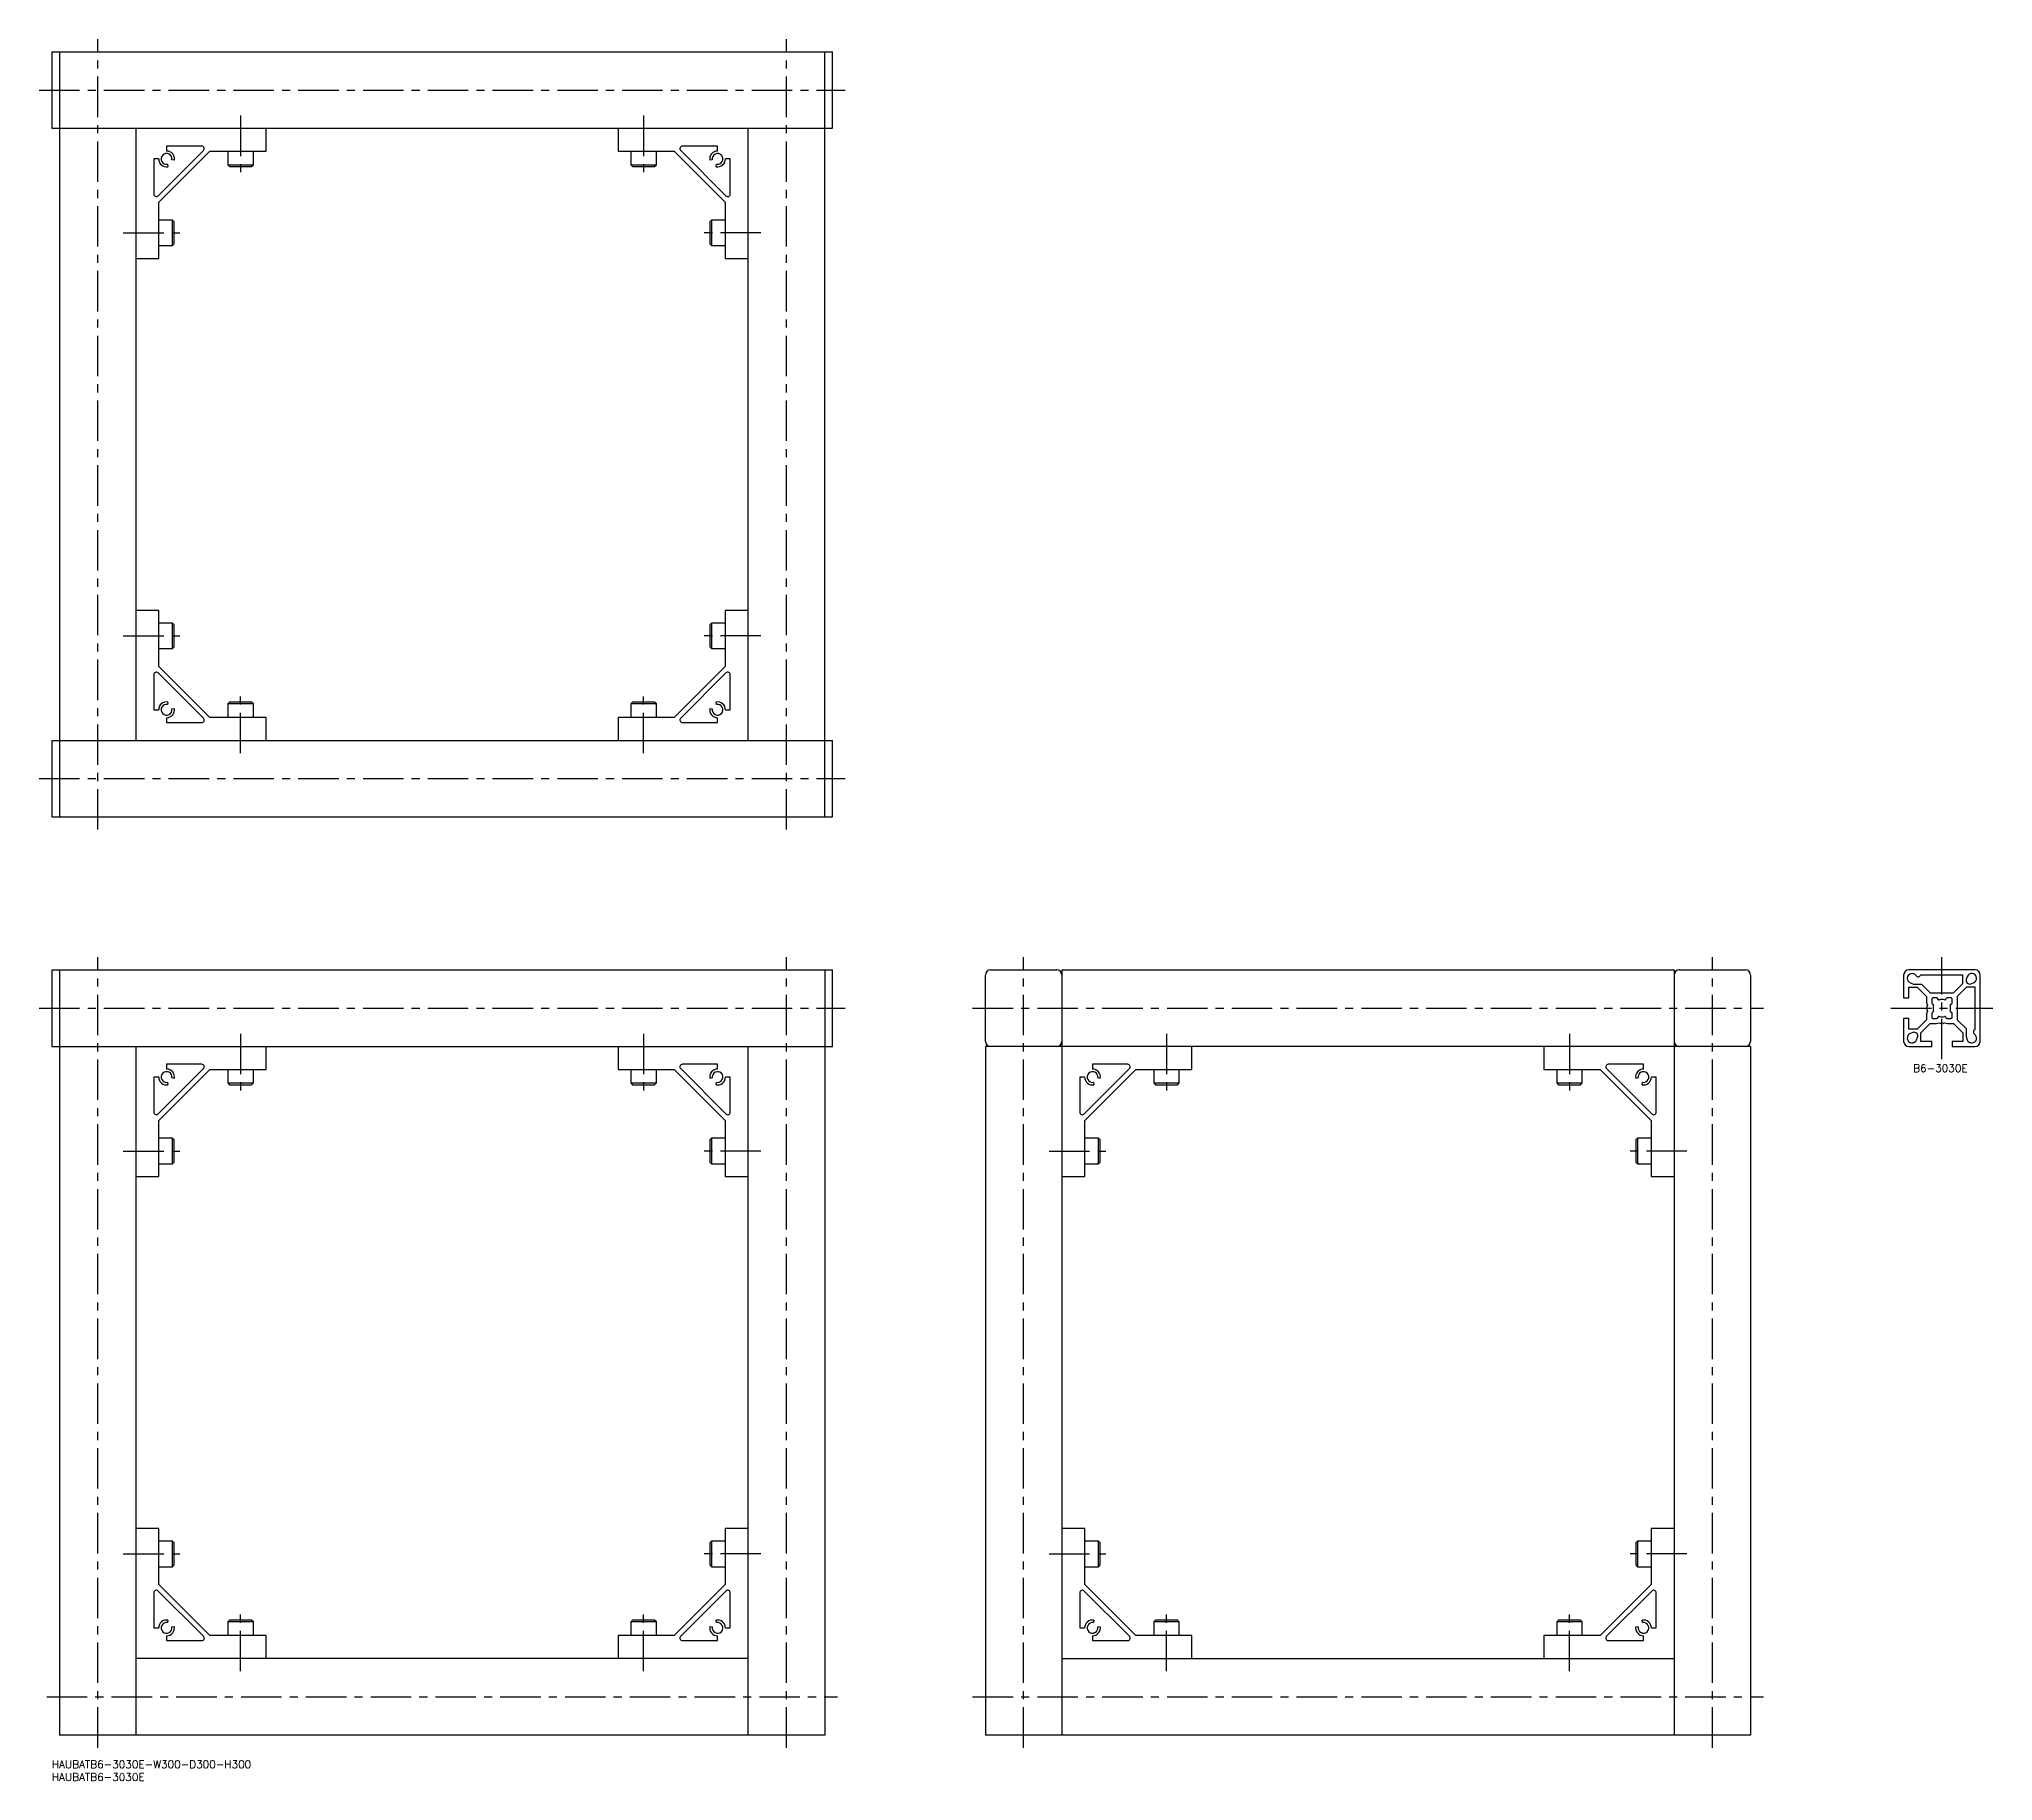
# Model space of a CAD drawing. Extents: x -5 to 761, y -8 to 675.
import ezdxf

# ---------------------------------------------------------------- set-up
doc = ezdxf.new("R2010")
doc.units = 0
doc.header["$LTSCALE"] = 0.5
doc.linetypes.add('CENTER', pattern=[50.8, 31.75, -6.35, 6.35, -6.35])
for name, color, linetype in [('MSM_CENTER', 1, 'CENTER'), ('MSM_CONTINUOUS', 7, 'CONTINUOUS'), ('MSM_PART_NUMBER', 7, 'CONTINUOUS')]:
    doc.layers.add(name, color=color, linetype=linetype)
doc.styles.get("Standard").update_dxf_attribs({"font": 'txt.shx', "height": 3, "bigfont": 'bigfont.shx'})

# ---------------------------------------------------------------- blocks, each defined once
blk = doc.blocks.new('*U8')
at = {"layer": 'MSM_PART_NUMBER'}
blk.add_text('HAUBATB6-3030E-W300-D300-H300', height=3, dxfattribs=at).set_placement((0, -3))
blk = doc.blocks.new('*U9')
at = {"layer": 'MSM_PART_NUMBER'}
blk.add_text('HAUBATB6-3030E', height=3, dxfattribs=at).set_placement((0, -8))
blk = doc.blocks.new('*U10')
at = {"layer": 'MSM_PART_NUMBER'}
blk.add_text('B6-3030E', height=3, dxfattribs=at).set_placement((729.73, 269.97))

msp = doc.modelspace()

# ---------------------------------------------------------------- linework, layer by layer
at = {"layer": 'MSM_CENTER'}
for p, q in [((18, 365), (18, 675)), ((288, 365), (288, 675)), ((-5, 655), (311, 655)), ((74, 645), (74, 620)), ((232, 645), (232, 620)), ((28, 599), (53, 599)), ((278, 599), (253, 599)), ((28, 441), (53, 441)), ((278, 441), (253, 441)), ((74, 395), (74, 420)), ((232, 395), (232, 420)), ((-5, 385), (311, 385)), ((18, 5), (18, 315)), ((288, 5), (288, 315)), ((381, 5), (381, 315)), ((651, 5), (651, 315)), ((741, 275), (741, 315)), ((-5, 295), (311, 295)), ((361, 295), (671, 295)), ((721, 295), (761, 295)), ((74, 285), (74, 260)), ((232, 285), (232, 260)), ((437, 285), (437, 260)), ((595, 285), (595, 260)), ((28, 239), (53, 239)), ((278, 239), (253, 239)), ((391, 239), (416, 239)), ((641, 239), (616, 239)), ((28, 81), (53, 81)), ((278, 81), (253, 81)), ((391, 81), (416, 81)), ((641, 81), (616, 81)), ((74, 35), (74, 60)), ((232, 35), (232, 60)), ((437, 35), (437, 60)), ((595, 35), (595, 60)), ((-2, 25), (308, 25)), ((361, 25), (671, 25))]:
    msp.add_line(p, q, dxfattribs=at)
at = {"layer": 'MSM_CONTINUOUS'}
for p, q in [((0, 670), (306, 670)), ((0, 670), (0, 640)), ((3, 670), (3, 370)), ((303, 370), (303, 670)), ((306, 640), (306, 670)), ((0, 640), (306, 640)), ((33, 400), (33, 640)), ((84, 631), (84, 640)), ((222, 640), (222, 631)), ((273, 400), (273, 640)), ((41.71, 613.54), (59.46, 631.29)), ((42, 611), (62, 631)), ((45, 633), (45, 631.1)), ((58.76, 633), (45, 633)), ((62, 631), (84, 631)), ((69, 631), (69, 625.67)), ((79, 625.67), (79, 631)), ((222, 631), (244, 631)), ((227, 631), (227, 625.67)), ((237, 625.67), (237, 631)), ((244, 631), (264, 611)), ((246.54, 631.29), (264.29, 613.54)), ((261, 633), (247.24, 633)), ((261, 631.1), (261, 633)), ((40, 628), (40, 614.24)), ((41.9, 628), (40, 628)), ((45.36, 625.93), (45.54, 624.95)), ((48.05, 627.46), (47.07, 627.64)), ((69, 625.67), (69.67, 625)), ((69, 625.67), (79, 625.67)), ((69.67, 625), (78.33, 625)), ((78.33, 625), (79, 625.67)), ((227, 625.67), (227.67, 625)), ((227, 625.67), (237, 625.67)), ((227.67, 625), (236.33, 625)), ((236.33, 625), (237, 625.67)), ((258.93, 627.64), (257.95, 627.46)), ((260.46, 624.95), (260.64, 625.93)), ((266, 628), (264.1, 628)), ((266, 614.24), (266, 628)), ((42, 589), (42, 611)), ((264, 611), (264, 589)), ((47.33, 604), (42, 604)), ((48, 603.33), (47.33, 604)), ((47.33, 594), (47.33, 604)), ((48, 594.67), (48, 603.33)), ((258.67, 604), (258, 603.33)), ((258, 603.33), (258, 594.67)), ((264, 604), (258.67, 604)), ((258.67, 604), (258.67, 594)), ((42, 594), (47.33, 594)), ((47.33, 594), (48, 594.67)), ((258, 594.67), (258.67, 594)), ((258.67, 594), (264, 594)), ((33, 589), (42, 589)), ((264, 589), (273, 589)), ((42, 451), (33, 451)), ((42, 429), (42, 451)), ((47.33, 446), (42, 446)), ((48, 445.33), (47.33, 446)), ((47.33, 436), (47.33, 446)), ((48, 436.67), (48, 445.33)), ((258.67, 446), (258, 445.33)), ((258, 445.33), (258, 436.67)), ((264, 446), (258.67, 446)), ((258.67, 446), (258.67, 436)), ((264, 451), (264, 429)), ((273, 451), (264, 451)), ((47.33, 436), (48, 436.67)), ((258, 436.67), (258.67, 436)), ((42, 436), (47.33, 436)), ((62, 409), (42, 429)), ((264, 429), (244, 409)), ((258.67, 436), (264, 436)), ((40, 425.76), (40, 412)), ((59.46, 408.71), (41.71, 426.46)), ((264.29, 426.46), (246.54, 408.71)), ((266, 412), (266, 425.76)), ((45.54, 415.05), (45.36, 414.07)), ((69.67, 415), (69, 414.33)), ((69, 414.33), (69, 409)), ((79, 414.33), (69, 414.33)), ((78.33, 415), (69.67, 415)), ((79, 414.33), (78.33, 415)), ((79, 409), (79, 414.33)), ((227.67, 415), (227, 414.33)), ((227, 414.33), (227, 409)), ((237, 414.33), (227, 414.33)), ((236.33, 415), (227.67, 415)), ((237, 414.33), (236.33, 415)), ((237, 409), (237, 414.33)), ((260.64, 414.07), (260.46, 415.05)), ((40, 412), (41.9, 412)), ((45, 408.9), (45, 407)), ((45, 407), (58.76, 407)), ((47.07, 412.36), (48.05, 412.54)), ((84, 409), (62, 409)), ((84, 400), (84, 409)), ((222, 409), (222, 400)), ((244, 409), (222, 409)), ((247.24, 407), (261, 407)), ((257.95, 412.54), (258.93, 412.36)), ((261, 407), (261, 408.9)), ((264.1, 412), (266, 412)), ((0, 400), (306, 400)), ((0, 400), (0, 370)), ((306, 370), (306, 400)), ((0, 370), (306, 370)), ((0, 310), (0, 280)), ((0, 310), (306, 310)), ((3, 310), (3, 10)), ((303, 310), (303, 10)), ((306, 280), (306, 310)), ((366, 282), (366, 308)), ((368, 310), (394, 310)), ((396, 310), (396, 10)), ((396, 310), (636, 310)), ((636, 310), (636, 10)), ((638, 310), (664, 310)), ((666, 308), (666, 282)), ((726, 308), (726, 299)), ((754, 310), (728, 310)), ((749.25, 308), (732.64, 308)), ((749.25, 304.66), (749.25, 308)), ((750.91, 307.35), (750.55, 306.34)), ((756, 282), (756, 308)), ((726, 299), (728, 299)), ((728, 299), (728, 303.25)), ((728, 303.25), (731.34, 303.25)), ((728.64, 304.92), (729.9, 304.45)), ((729.9, 304.45), (732.97, 304.45)), ((731.34, 303.25), (735, 299.59)), ((732.97, 304.45), (736.42, 301)), ((735, 299.59), (735, 297.17)), ((736.42, 301), (745.59, 301)), ((739, 299), (737.5, 299)), ((744.5, 299), (743, 299)), ((745.59, 301), (749.25, 304.66)), ((750.66, 303.25), (747, 299.59)), ((747, 299.59), (747, 290.42)), ((754, 303.25), (750.66, 303.25)), ((752.34, 304.55), (753.35, 304.91)), ((754, 286.64), (754, 303.25)), ((735, 297.17), (735.3, 296.2)), ((735.3, 293.8), (735, 292.83)), ((735, 292.83), (735, 290.41)), ((735.3, 296.2), (735.1, 295.75)), ((735.1, 294.25), (735.3, 293.8)), ((735.13, 295.3), (735.3, 295)), ((735.3, 295), (735.13, 294.7)), ((737, 298.5), (737, 297)), ((737, 293), (737, 291.5)), ((745, 297), (745, 298.5)), ((745, 291.5), (745, 293)), ((728, 291), (726, 291)), ((726, 291), (726, 282)), ((728, 286.75), (728, 291)), ((731.34, 286.75), (728, 286.75)), ((729.66, 285.45), (728.65, 285.09)), ((731.09, 282.65), (731.45, 283.66)), ((735, 290.41), (731.34, 286.75)), ((732.75, 285.34), (736.41, 289)), ((732.75, 282), (732.75, 285.34)), ((736.41, 289), (738.83, 289)), ((737.5, 291), (739, 291)), ((738.83, 289), (739.8, 289.3)), ((739.8, 289.3), (740.25, 289.1)), ((740.7, 289.13), (741, 289.3)), ((741, 289.3), (741.3, 289.13)), ((741.75, 289.1), (742.2, 289.3)), ((742.2, 289.3), (743.17, 289)), ((743, 291), (744.5, 291)), ((743.17, 289), (745.59, 289)), ((745.59, 289), (749.25, 285.34)), ((747, 290.42), (750.45, 286.97)), ((749.25, 285.34), (749.25, 282)), ((750.45, 286.97), (750.45, 283.9)), ((750.45, 283.9), (750.92, 282.64)), ((0, 280), (306, 280)), ((33, 10), (33, 280)), ((84, 271), (84, 280)), ((222, 280), (222, 271)), ((273, 10), (273, 280)), ((666, 280), (366, 280)), ((366, 280), (366, 10)), ((447, 271), (447, 280)), ((585, 280), (585, 271)), ((666, 280), (666, 10)), ((728, 280), (737, 280)), ((737, 282), (732.75, 282)), ((737, 280), (737, 282)), ((749.25, 282), (745, 282)), ((745, 282), (745, 280)), ((745, 280), (754, 280)), ((41.71, 253.54), (59.46, 271.29)), ((42, 251), (62, 271)), ((45, 273), (45, 271.1)), ((58.76, 273), (45, 273)), ((62, 271), (84, 271)), ((69, 271), (69, 265.67)), ((79, 265.67), (79, 271)), ((222, 271), (244, 271)), ((227, 271), (227, 265.67)), ((237, 265.67), (237, 271)), ((244, 271), (264, 251)), ((246.54, 271.29), (264.29, 253.54)), ((261, 273), (247.24, 273)), ((261, 271.1), (261, 273)), ((404.71, 253.54), (422.46, 271.29)), ((405, 251), (425, 271)), ((408, 273), (408, 271.1)), ((421.76, 273), (408, 273)), ((425, 271), (447, 271)), ((432, 271), (432, 265.67)), ((442, 265.67), (442, 271)), ((585, 271), (607, 271)), ((590, 271), (590, 265.67)), ((600, 265.67), (600, 271)), ((607, 271), (627, 251)), ((609.54, 271.29), (627.29, 253.54)), ((624, 273), (610.24, 273)), ((624, 271.1), (624, 273)), ((40, 268), (40, 254.24)), ((41.9, 268), (40, 268)), ((45.36, 265.93), (45.54, 264.95)), ((48.05, 267.46), (47.07, 267.64)), ((69, 265.67), (69.67, 265)), ((69, 265.67), (79, 265.67)), ((69.67, 265), (78.33, 265)), ((78.33, 265), (79, 265.67)), ((227, 265.67), (227.67, 265)), ((227, 265.67), (237, 265.67)), ((227.67, 265), (236.33, 265)), ((236.33, 265), (237, 265.67)), ((258.93, 267.64), (257.95, 267.46)), ((260.46, 264.95), (260.64, 265.93)), ((266, 268), (264.1, 268)), ((266, 254.24), (266, 268)), ((403, 268), (403, 254.24)), ((404.9, 268), (403, 268)), ((408.36, 265.93), (408.54, 264.95)), ((411.05, 267.46), (410.07, 267.64)), ((432, 265.67), (432.67, 265)), ((432, 265.67), (442, 265.67)), ((432.67, 265), (441.33, 265)), ((441.33, 265), (442, 265.67)), ((590, 265.67), (590.67, 265)), ((590, 265.67), (600, 265.67)), ((590.67, 265), (599.33, 265)), ((599.33, 265), (600, 265.67)), ((621.93, 267.64), (620.95, 267.46)), ((623.46, 264.95), (623.64, 265.93)), ((629, 268), (627.1, 268)), ((629, 254.24), (629, 268)), ((42, 229), (42, 251)), ((264, 251), (264, 229)), ((405, 229), (405, 251)), ((627, 251), (627, 229)), ((47.33, 244), (42, 244)), ((48, 243.33), (47.33, 244)), ((47.33, 234), (47.33, 244)), ((48, 234.67), (48, 243.33)), ((258.67, 244), (258, 243.33)), ((258, 243.33), (258, 234.67)), ((264, 244), (258.67, 244)), ((258.67, 244), (258.67, 234)), ((410.33, 244), (405, 244)), ((411, 243.33), (410.33, 244)), ((410.33, 234), (410.33, 244)), ((411, 234.67), (411, 243.33)), ((621.67, 244), (621, 243.33)), ((621, 243.33), (621, 234.67)), ((627, 244), (621.67, 244)), ((621.67, 244), (621.67, 234)), ((42, 234), (47.33, 234)), ((47.33, 234), (48, 234.67)), ((258, 234.67), (258.67, 234)), ((258.67, 234), (264, 234)), ((405, 234), (410.33, 234)), ((410.33, 234), (411, 234.67)), ((621, 234.67), (621.67, 234)), ((621.67, 234), (627, 234)), ((33, 229), (42, 229)), ((264, 229), (273, 229)), ((396, 229), (405, 229)), ((627, 229), (636, 229)), ((42, 91), (33, 91)), ((42, 69), (42, 91)), ((47.33, 86), (42, 86)), ((48, 85.33), (47.33, 86)), ((47.33, 76), (47.33, 86)), ((48, 76.67), (48, 85.33)), ((258.67, 86), (258, 85.33)), ((258, 85.33), (258, 76.67)), ((264, 86), (258.67, 86)), ((258.67, 86), (258.67, 76)), ((264, 91), (264, 69)), ((273, 91), (264, 91)), ((405, 91), (396, 91)), ((405, 69), (405, 91)), ((410.33, 86), (405, 86)), ((411, 85.33), (410.33, 86)), ((410.33, 76), (410.33, 86)), ((411, 76.67), (411, 85.33)), ((621.67, 86), (621, 85.33)), ((621, 85.33), (621, 76.67)), ((627, 86), (621.67, 86)), ((621.67, 86), (621.67, 76)), ((627, 91), (627, 69)), ((636, 91), (627, 91)), ((47.33, 76), (48, 76.67)), ((258, 76.67), (258.67, 76)), ((410.33, 76), (411, 76.67)), ((621, 76.67), (621.67, 76)), ((42, 76), (47.33, 76)), ((62, 49), (42, 69)), ((264, 69), (244, 49)), ((258.67, 76), (264, 76)), ((405, 76), (410.33, 76)), ((425, 49), (405, 69)), ((627, 69), (607, 49)), ((621.67, 76), (627, 76)), ((40, 65.76), (40, 52)), ((59.46, 48.71), (41.71, 66.46)), ((264.29, 66.46), (246.54, 48.71)), ((266, 52), (266, 65.76)), ((403, 65.76), (403, 52)), ((422.46, 48.71), (404.71, 66.46)), ((627.29, 66.46), (609.54, 48.71)), ((629, 52), (629, 65.76)), ((45.54, 55.05), (45.36, 54.07)), ((69.67, 55), (69, 54.33)), ((69, 54.33), (69, 49)), ((79, 54.33), (69, 54.33)), ((78.33, 55), (69.67, 55)), ((79, 54.33), (78.33, 55)), ((79, 49), (79, 54.33)), ((227.67, 55), (227, 54.33)), ((227, 54.33), (227, 49)), ((237, 54.33), (227, 54.33)), ((236.33, 55), (227.67, 55)), ((237, 54.33), (236.33, 55)), ((237, 49), (237, 54.33)), ((260.64, 54.07), (260.46, 55.05)), ((408.54, 55.05), (408.36, 54.07)), ((432.67, 55), (432, 54.33)), ((432, 54.33), (432, 49)), ((442, 54.33), (432, 54.33)), ((441.33, 55), (432.67, 55)), ((442, 54.33), (441.33, 55)), ((442, 49), (442, 54.33)), ((590.67, 55), (590, 54.33)), ((590, 54.33), (590, 49)), ((600, 54.33), (590, 54.33)), ((599.33, 55), (590.67, 55)), ((600, 54.33), (599.33, 55)), ((600, 49), (600, 54.33)), ((623.64, 54.07), (623.46, 55.05)), ((40, 52), (41.9, 52)), ((45, 48.9), (45, 47)), ((45, 47), (58.76, 47)), ((47.07, 52.36), (48.05, 52.54)), ((84, 49), (62, 49)), ((84, 40), (84, 49)), ((222, 49), (222, 40)), ((244, 49), (222, 49)), ((247.24, 47), (261, 47)), ((257.95, 52.54), (258.93, 52.36)), ((261, 47), (261, 48.9)), ((264.1, 52), (266, 52)), ((403, 52), (404.9, 52)), ((408, 48.9), (408, 47)), ((408, 47), (421.76, 47)), ((410.07, 52.36), (411.05, 52.54)), ((447, 49), (425, 49)), ((447, 40), (447, 49)), ((585, 49), (585, 40)), ((607, 49), (585, 49)), ((610.24, 47), (624, 47)), ((620.95, 52.54), (621.93, 52.36)), ((624, 47), (624, 48.9)), ((627.1, 52), (629, 52)), ((273, 40), (33, 40)), ((396, 40), (636, 40)), ((303, 10), (3, 10)), ((666, 10), (366, 10))]:
    msp.add_line(p, q, dxfattribs=at)
for centre, radius, start, end in [((45, 628), 2.1, 350, 280), ((45, 628), 3.1, 350, 90), ((58.76, 632), 1, 315, 90), ((247.24, 632), 1, 90, 225), ((261, 628), 3.1, 90, 190), ((261, 628), 2.1, 260, 190), ((45, 628), 3.1, 180, 280), ((261, 628), 3.1, 260, 0), ((41, 614.24), 1, 180, 315), ((265, 614.24), 1, 225, 0), ((41, 425.76), 1, 45, 180), ((265, 425.76), 1, 0, 135), ((45, 412), 3.1, 80, 180), ((45, 412), 2.1, 80, 10), ((261, 412), 2.1, 170, 100), ((261, 412), 3.1, 0, 100), ((45, 412), 3.1, 270, 10), ((58.76, 408), 1, 270, 45), ((247.24, 408), 1, 135, 270), ((261, 412), 3.1, 170, 270), ((368, 308), 2, 90, 180), ((394, 308), 2, 0, 90), ((638, 308), 2, 90, 180), ((664, 308), 2, 0, 90), ((728, 308), 2, 90, 180), ((729.3, 306.7), 1.9, 34.14842, 249.61101), ((731.7, 308.33), 1, 214.14844, 340.85972), ((752.7, 306.7), 1.9, 290.00005, 159.99995), ((754, 308), 2, 0, 90), ((737.5, 298.5), 0.5, 90, 180), ((739, 298.5), 0.5, 8.57841, 90), ((743, 298.5), 0.5, 90, 171.42159), ((744.5, 298.5), 0.5, 0, 90), ((751.86, 305.86), 1.4, 160, 290), ((735.56, 295.55), 0.5, 156.20602, 210), ((735.56, 294.45), 0.5, 150, 203.79398), ((737.5, 297), 0.5, 180, 261.42159), ((737.5, 293), 0.5, 98.57841, 180), ((737.5, 291.5), 0.5, 180, 270), ((737.37, 296.11), 0.4, 343.01488, 81.42159), ((737.37, 293.89), 0.4, 278.57841, 16.98513), ((741, 295), 3.4, 163.01488, 196.98512), ((739, 291.5), 0.5, 270, 351.42159), ((739.89, 298.63), 0.4, 188.57841, 286.98513), ((739.89, 291.37), 0.4, 73.01488, 171.42159), ((741, 295), 3.4, 73.01488, 106.98512), ((741, 295), 3.4, 253.01488, 286.98512), ((742.11, 298.63), 0.4, 253.01488, 351.42159), ((742.11, 291.37), 0.4, 8.57841, 106.98511), ((743, 291.5), 0.5, 188.57841, 270), ((744.63, 296.11), 0.4, 98.57841, 196.98511), ((744.63, 293.89), 0.4, 163.01488, 261.42159), ((741, 295), 3.4, 343.01488, 16.98512), ((744.5, 291.5), 0.5, 270, 0), ((744.5, 297), 0.5, 278.57841, 0), ((744.5, 293), 0.5, 0, 81.42159), ((729.3, 283.3), 1.9, 110.00005, 339.99995), ((730.14, 284.14), 1.4, 340, 110), ((740.45, 289.56), 0.5, 246.20602, 300), ((741.55, 289.56), 0.5, 240, 293.79398), ((752.7, 283.3), 1.9, 200.38899, 55.85158), ((754.33, 285.7), 1, 109.14028, 235.85157), ((368, 282), 2, 180, 270), ((394, 282), 2, 270, 0), ((638, 282), 2, 180, 270), ((664, 282), 2, 270, 0), ((728, 282), 2, 180, 270), ((754, 282), 2, 270, 0), ((45, 268), 2.1, 350, 280), ((45, 268), 3.1, 350, 90), ((58.76, 272), 1, 315, 90), ((247.24, 272), 1, 90, 225), ((261, 268), 3.1, 90, 190), ((261, 268), 2.1, 260, 190), ((408, 268), 2.1, 350, 280), ((408, 268), 3.1, 350, 90), ((421.76, 272), 1, 315, 90), ((610.24, 272), 1, 90, 225), ((624, 268), 3.1, 90, 190), ((624, 268), 2.1, 260, 190), ((45, 268), 3.1, 180, 280), ((261, 268), 3.1, 260, 0), ((408, 268), 3.1, 180, 280), ((624, 268), 3.1, 260, 0), ((41, 254.24), 1, 180, 315), ((265, 254.24), 1, 225, 0), ((404, 254.24), 1, 180, 315), ((628, 254.24), 1, 225, 0), ((41, 65.76), 1, 45, 180), ((265, 65.76), 1, 0, 135), ((404, 65.76), 1, 45, 180), ((628, 65.76), 1, 0, 135), ((45, 52), 3.1, 80, 180), ((45, 52), 2.1, 80, 10), ((261, 52), 2.1, 170, 100), ((261, 52), 3.1, 0, 100), ((408, 52), 3.1, 80, 180), ((408, 52), 2.1, 80, 10), ((624, 52), 2.1, 170, 100), ((624, 52), 3.1, 0, 100), ((45, 52), 3.1, 270, 10), ((58.76, 48), 1, 270, 45), ((247.24, 48), 1, 135, 270), ((261, 52), 3.1, 170, 270), ((408, 52), 3.1, 270, 10), ((421.76, 48), 1, 270, 45), ((610.24, 48), 1, 135, 270), ((624, 52), 3.1, 170, 270)]:
    msp.add_arc(centre, radius, start, end, dxfattribs=at)

# ---------------------------------------------------------------- block references
for name in ['*U10', '*U8', '*U9']:
    msp.add_blockref(name, (0, 0), dxfattribs=at)

doc.saveas('drawing.dxf')
